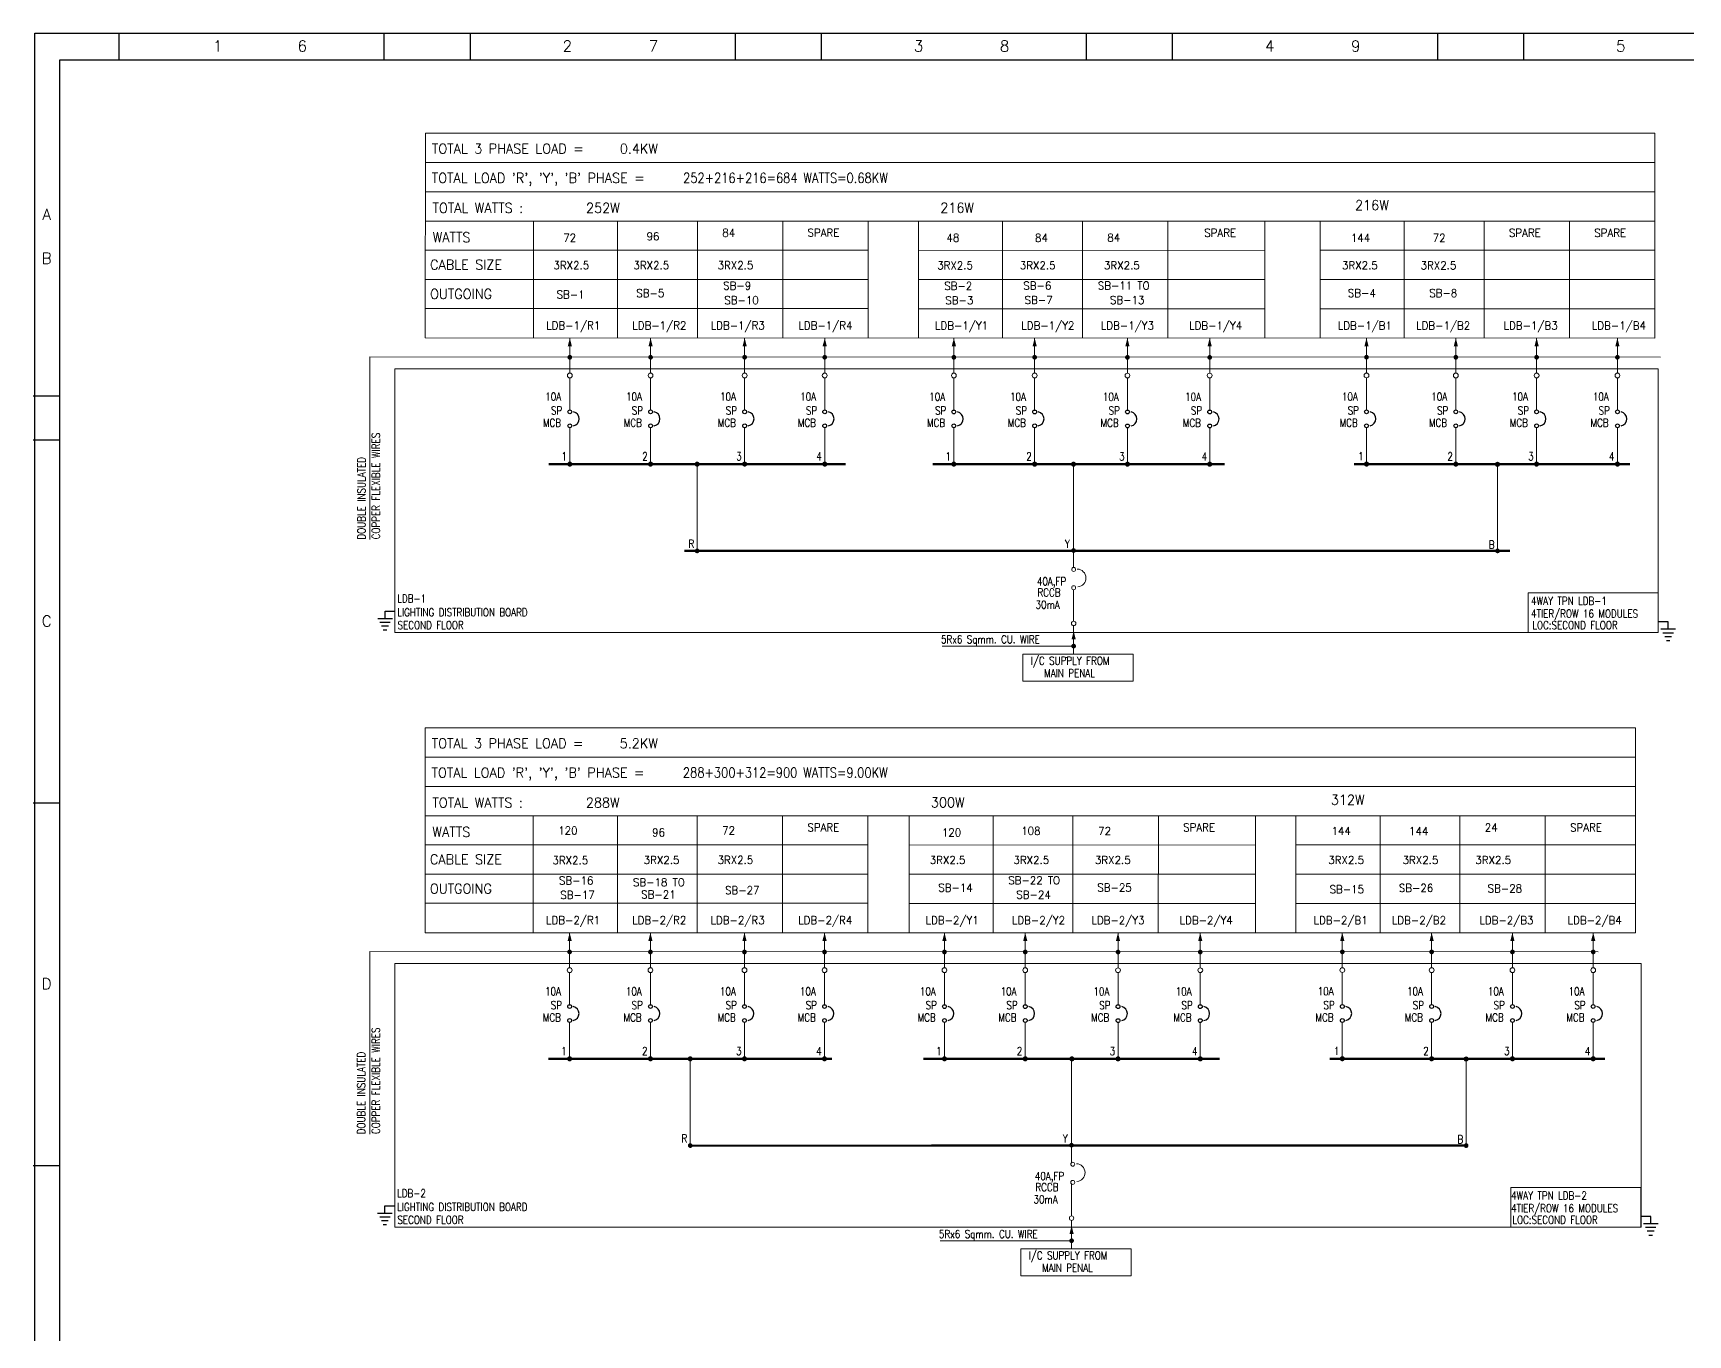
# Model space of a CAD drawing. Extents: x 2982526 to 3410143, y -1442121 to -1332990.
# Drawn here: x 3208630 to 3232956, y -1423292 to -1404164 of the extents above; entities that cross this region are included whole.
import ezdxf
from ezdxf.enums import TextEntityAlignment as Align

# ---------------------------------------------------------------- set-up
doc = ezdxf.new("R2010")
doc.units = 0
doc.header["$MEASUREMENT"] = 0
for name, pattern in [('1', [0, 0, 0]), ('AUDIT_D_120818183714-2', [0, 0, 0]), ('AUDIT_D_121128145614-0', [0])]:
    doc.linetypes.add(name, pattern=pattern)
doc.layers.get('0').update_dxf_attribs({"color": 6, "linetype": '1'})
for name, color, linetype in [('E_SCHEME', 230, 'AUDIT_D_120818183714-2'), ('E_TEXT', 7, 'AUDIT_D_121128145614-0'), ('Raw Loop', 30, 'Continuous'), ('TITLE', 7, 'Continuous')]:
    doc.layers.add(name, color=color, linetype=linetype)
doc.layers.add('ELE- DB DETAIL', color=7, linetype='Continuous', lineweight=18)
doc.layers.add('ELE-CABLE TRAY', color=31, linetype='Continuous', lineweight=0)
doc.layers.add('ELE-LIGHTING WIRING', color=7, linetype='Continuous', true_color=0x63d7b6)
doc.styles.add('ROMAN', font='romans.shx')
doc.styles.add('ROMANS', font='romans.shx')
doc.styles.add('SIMPLEX', font='SIMPLEX')

# ---------------------------------------------------------------- blocks, each defined once
blk = doc.blocks.new('EARTH')
at = {"color": 1, "linetype": 'Continuous', "lineweight": -3}
for p, q in [((-3.7, 0), (0, 0)), ((-3.7, -2.75), (-3.7, 0))]:
    blk.add_line(p, q, dxfattribs=at)
at = {"color": 1, "lineweight": -3}
for p, q in [((-6.45, -2.75), (-0.96, -2.75)), ((-5.65, -4.16), (-1.76, -4.16)), ((-5, -5.53), (-2.41, -5.53)), ((-4.35, -7.04), (-3.05, -7.04))]:
    blk.add_line(p, q, dxfattribs=at)
blk = doc.blocks.new('m c b')
at = {"color": 5}
for centre in [(0, -0.52), (0, -4.34)]:
    blk.add_circle(centre, 0.521, dxfattribs=at)
blk.add_arc((0.61, -2.43), 1.95, 281.327, 78.673, dxfattribs=at)
blk = doc.blocks.new('PHASE')
at = {"color": 5}
for centre in [(275896.4, 131407.2), (275896.4, 131298.9)]:
    blk.add_circle(centre, 11.8, dxfattribs=at)
blk.add_arc((275916.2, 131356.4), 53.3, 275.78941, 88.15833, dxfattribs=at)
blk = doc.blocks.new('ASDDD')
at = {"layer": 'TITLE', "color": 7}
for p, q in [((3233596, -1404164), (3270971, -1404164)), ((3233596, -1442121), (3233596, -1404164)), ((3234836, -1404556), (3234836, -1404164)), ((3238733, -1404556), (3238733, -1404164)), ((3239998, -1404556), (3239998, -1404164)), ((3243895, -1404556), (3243895, -1404164)), ((3245160, -1404556), (3245160, -1404164)), ((3249057, -1404556), (3249057, -1404164)), ((3250322, -1404556), (3250322, -1404164)), ((3254219, -1404556), (3254219, -1404164)), ((3255485, -1404556), (3255485, -1404164))]:
    blk.add_line(p, q, dxfattribs=at)
at = {"layer": 'TITLE'}
for p, q in [((3233962, -1404556), (3270580, -1404556)), ((3233962, -1441730), (3233962, -1404556))]:
    blk.add_line(p, q, dxfattribs=at)
at = {"layer": 'TITLE', "color": 0}
for p, q in [((3233570, -1409494), (3233962, -1409494)), ((3233570, -1410142), (3233962, -1410142)), ((3233570, -1415472), (3233962, -1415472)), ((3233570, -1420802), (3233962, -1420802))]:
    blk.add_line(p, q, dxfattribs=at)
at = {"layer": 'TITLE', "color": 7, "style": 'ROMANS', "width": 1}
for s, p in [('1', (3236283, -1404354)), ('6', (3237527, -1404354)), ('2', (3241424, -1404354)), ('7', (3242689, -1404354)), ('3', (3246586, -1404354)), ('8', (3247851, -1404354)), ('4', (3251748, -1404354)), ('9', (3253014, -1404354)), ('5', (3256910, -1404354))]:
    blk.add_text(s, height=162, dxfattribs=at).set_placement(p, align=Align.MIDDLE)
at = {"layer": 'TITLE', "color": 0, "style": 'ROMANS', "width": 1}
for s, p in [('A', (3233770, -1406825)), ('B', (3233770, -1407473)), ('C', (3233770, -1412803)), ('D', (3233770, -1418133))]:
    blk.add_text(s, height=162, dxfattribs=at).set_placement(p, align=Align.MIDDLE)

msp = doc.modelspace()

# ---------------------------------------------------------------- linework, layer by layer
at = {"layer": 'E_SCHEME', "color": 5, "linetype": 'Continuous', "lineweight": 0}
for p, q in [((3216519.7, -1409159.6, 0), (3216519.7, -1408644, 0)), ((3217707.2, -1409159.6, 0), (3217707.2, -1408644, 0)), ((3219089.8, -1409159.6, 0), (3219089.8, -1408644, 0)), ((3220266.8, -1409159.6, 0), (3220266.8, -1408644, 0)), ((3222165.3, -1409160.2, 0), (3222165.3, -1408644.6, 0)), ((3223352.8, -1409160.2, 0), (3223352.8, -1408644.6, 0)), ((3224716.7, -1409161, 0), (3224716.7, -1408645.3, 0)), ((3225925.8, -1409161, 0), (3225925.8, -1408645.3, 0)), ((3228231, -1409159, 0), (3228231, -1408643.4, 0)), ((3229544.2, -1409159.8, 0), (3229544.2, -1408644.1, 0)), ((3230731.8, -1409159.8, 0), (3230731.8, -1408644.1, 0)), ((3231919.3, -1409159.8, 0), (3231919.3, -1408644.1, 0)), ((3216519.7, -1409701.7, 0), (3216519.7, -1409230.1, 0)), ((3217707.2, -1409701.7, 0), (3217707.2, -1409230.1, 0)), ((3219089.8, -1409701.7, 0), (3219089.8, -1409230.1, 0)), ((3220266.8, -1409701.7, 0), (3220266.8, -1409230.1, 0)), ((3222165.3, -1409702.4, 0), (3222165.3, -1409230.7, 0)), ((3223352.8, -1409702.4, 0), (3223352.8, -1409230.7, 0)), ((3224716.7, -1409703.1, 0), (3224716.7, -1409231.5, 0)), ((3225925.8, -1409703.1, 0), (3225925.8, -1409231.5, 0)), ((3228231, -1409701.2, 0), (3228231, -1409229.5, 0)), ((3229544.2, -1409701.9, 0), (3229544.2, -1409230.2, 0)), ((3230731.8, -1409701.9, 0), (3230731.8, -1409230.2, 0)), ((3231919.3, -1409701.9, 0), (3231919.3, -1409230.2, 0)), ((3216519.7, -1409962.5, 0), (3216519.7, -1410497, 0)), ((3217707.2, -1409962.5, 0), (3217707.2, -1410497, 0)), ((3219089.8, -1409962.5, 0), (3219089.8, -1410497, 0)), ((3220266.8, -1409962.5, 0), (3220266.8, -1410497, 0)), ((3222165.3, -1409963.2, 0), (3222165.3, -1410497.6, 0)), ((3223352.8, -1409963.2, 0), (3223352.8, -1410497.6, 0)), ((3224716.7, -1409963.9, 0), (3224716.7, -1410498.4, 0)), ((3225925.8, -1409963.9, 0), (3225925.8, -1410498.4, 0)), ((3228231, -1409962, 0), (3228231, -1410496.4, 0)), ((3229544.2, -1409962.7, 0), (3229544.2, -1410497.1, 0)), ((3230731.8, -1409962.7, 0), (3230731.8, -1410497.1, 0)), ((3231919.3, -1409962.7, 0), (3231919.3, -1410497.1, 0)), ((3216517.1, -1417897.8, 0), (3216517.1, -1417382.2, 0)), ((3217704.6, -1417897.8, 0), (3217704.6, -1417382.2, 0)), ((3219087.2, -1417897.8, 0), (3219087.2, -1417382.2, 0)), ((3220264.2, -1417897.8, 0), (3220264.2, -1417382.2, 0)), ((3222026.9, -1417898.1, 0), (3222026.9, -1417382.4, 0)), ((3223214.5, -1417898.1, 0), (3223214.5, -1417382.4, 0)), ((3224578.3, -1417898.8, 0), (3224578.3, -1417383.2, 0)), ((3225787.4, -1417898.8, 0), (3225787.4, -1417383.2, 0)), ((3227875.3, -1417896.9, 0), (3227875.3, -1417381.3, 0)), ((3229188.5, -1417897.7, 0), (3229188.5, -1417382, 0)), ((3230376.1, -1417897.7, 0), (3230376.1, -1417382, 0)), ((3231563.6, -1417897.7, 0), (3231563.6, -1417382, 0)), ((3216517.1, -1418440, 0), (3216517.1, -1417968.3, 0)), ((3217704.6, -1418440, 0), (3217704.6, -1417968.3, 0)), ((3219087.2, -1418440, 0), (3219087.2, -1417968.3, 0)), ((3220264.2, -1418440, 0), (3220264.2, -1417968.3, 0)), ((3222026.9, -1418440.2, 0), (3222026.9, -1417968.6, 0)), ((3223214.5, -1418440.2, 0), (3223214.5, -1417968.6, 0)), ((3224578.3, -1418441, 0), (3224578.3, -1417969.3, 0)), ((3225787.4, -1418441, 0), (3225787.4, -1417969.3, 0)), ((3227875.3, -1418439.1, 0), (3227875.3, -1417967.4, 0)), ((3229188.5, -1418439.8, 0), (3229188.5, -1417968.1, 0)), ((3230376.1, -1418439.8, 0), (3230376.1, -1417968.1, 0)), ((3231563.6, -1418439.8, 0), (3231563.6, -1417968.1, 0)), ((3216517.1, -1418700.8, 0), (3216517.1, -1419235.2, 0)), ((3217704.6, -1418700.8, 0), (3217704.6, -1419235.2, 0)), ((3219087.2, -1418700.8, 0), (3219087.2, -1419235.2, 0)), ((3220264.2, -1418700.8, 0), (3220264.2, -1419235.2, 0)), ((3222026.9, -1418701, 0), (3222026.9, -1419235.5, 0)), ((3223214.5, -1418701, 0), (3223214.5, -1419235.5, 0)), ((3224578.3, -1418701.8, 0), (3224578.3, -1419236.2, 0)), ((3225787.4, -1418701.8, 0), (3225787.4, -1419236.2, 0)), ((3227875.3, -1418699.9, 0), (3227875.3, -1419234.3, 0)), ((3229188.5, -1418700.6, 0), (3229188.5, -1419235, 0)), ((3230376.1, -1418700.6, 0), (3230376.1, -1419235, 0)), ((3231563.6, -1418700.6, 0), (3231563.6, -1419235, 0))]:
    msp.add_line(p, q, dxfattribs=at)
at = {"layer": 'E_SCHEME', "color": 40, "linetype": 'Continuous', "lineweight": 0, "elevation": 0}
for points in [[(3216519.7, -1408644, 0, 62.1, 0), (3216519.7, -1408766.9, 62.1, 62.1, 0)], [(3217707.2, -1408644, 0, 62.1, 0), (3217707.2, -1408766.9, 62.1, 62.1, 0)], [(3219089.8, -1408644, 0, 62.1, 0), (3219089.8, -1408766.9, 62.1, 62.1, 0)], [(3220266.8, -1408644, 0, 62.1, 0), (3220266.8, -1408766.9, 62.1, 62.1, 0)], [(3222165.3, -1408644.6, 0, 62.1, 0), (3222165.3, -1408767.6, 62.1, 62.1, 0)], [(3223352.8, -1408644.6, 0, 62.1, 0), (3223352.8, -1408767.6, 62.1, 62.1, 0)], [(3224716.7, -1408645.3, 0, 62.1, 0), (3224716.7, -1408768.3, 62.1, 62.1, 0)], [(3225925.8, -1408645.3, 0, 62.1, 0), (3225925.8, -1408768.3, 62.1, 62.1, 0)], [(3228231, -1408643.4, 0, 62.1, 0), (3228231, -1408766.4, 62.1, 62.1, 0)], [(3229544.2, -1408644.1, 0, 62.1, 0), (3229544.2, -1408767.1, 62.1, 62.1, 0)], [(3230731.8, -1408644.1, 0, 62.1, 0), (3230731.8, -1408767.1, 62.1, 62.1, 0)], [(3231919.3, -1408644.1, 0, 62.1, 0), (3231919.3, -1408767.1, 62.1, 62.1, 0)], [(3216517.1, -1417382.2, 0, 62.1, 0), (3216517.1, -1417505.2, 62.1, 62.1, 0)], [(3217704.6, -1417382.2, 0, 62.1, 0), (3217704.6, -1417505.2, 62.1, 62.1, 0)], [(3219087.2, -1417382.2, 0, 62.1, 0), (3219087.2, -1417505.2, 62.1, 62.1, 0)], [(3220264.2, -1417382.2, 0, 62.1, 0), (3220264.2, -1417505.2, 62.1, 62.1, 0)], [(3222026.9, -1417382.4, 0, 62.1, 0), (3222026.9, -1417505.4, 62.1, 62.1, 0)], [(3223214.5, -1417382.4, 0, 62.1, 0), (3223214.5, -1417505.4, 62.1, 62.1, 0)], [(3224578.3, -1417383.2, 0, 62.1, 0), (3224578.3, -1417506.2, 62.1, 62.1, 0)], [(3225787.4, -1417383.2, 0, 62.1, 0), (3225787.4, -1417506.2, 62.1, 62.1, 0)], [(3227875.3, -1417381.3, 0, 62.1, 0), (3227875.3, -1417504.3, 62.1, 62.1, 0)], [(3229188.5, -1417382, 0, 62.1, 0), (3229188.5, -1417505, 62.1, 62.1, 0)], [(3230376.1, -1417382, 0, 62.1, 0), (3230376.1, -1417505, 62.1, 62.1, 0)], [(3231563.6, -1417382, 0, 62.1, 0), (3231563.6, -1417505, 62.1, 62.1, 0)]]:
    msp.add_lwpolyline(points, format="xyseb", dxfattribs=at)
at = {"layer": 'E_SCHEME', "color": 7, "linetype": 'Continuous', "lineweight": 0, "ltscale": 0.5, "const_width": 34.5, "elevation": 0}
for points in [[(3216536.9, -1408927.1, -1), (3216502.4, -1408927.1, -1)], [(3217724.5, -1408927.1, -1), (3217690, -1408927.1, -1)], [(3219107, -1408927.1, -1), (3219072.6, -1408927.1, -1)], [(3220284, -1408927.1, -1), (3220249.6, -1408927.1, -1)], [(3222182.5, -1408927.7, -1), (3222148.1, -1408927.7, -1)], [(3223370.1, -1408927.7, -1), (3223335.6, -1408927.7, -1)], [(3224733.9, -1408928.5, -1), (3224699.4, -1408928.5, -1)], [(3225943, -1408928.5, -1), (3225908.6, -1408928.5, -1)], [(3228248.2, -1408926.5, -1), (3228213.8, -1408926.5, -1)], [(3229561.4, -1408927.3, -1), (3229527, -1408927.3, -1)], [(3230749, -1408927.3, -1), (3230714.5, -1408927.3, -1)], [(3231936.5, -1408927.3, -1), (3231902.1, -1408927.3, -1)], [(3216534.3, -1417665.3, -1), (3216499.8, -1417665.3, -1)], [(3217721.9, -1417665.3, -1), (3217687.4, -1417665.3, -1)], [(3219104.4, -1417665.3, -1), (3219070, -1417665.3, -1)], [(3220281.4, -1417665.3, -1), (3220247, -1417665.3, -1)], [(3222044.1, -1417665.6, -1), (3222009.7, -1417665.6, -1)], [(3223231.7, -1417665.6, -1), (3223197.2, -1417665.6, -1)], [(3224595.5, -1417666.3, -1), (3224561.1, -1417666.3, -1)], [(3225804.7, -1417666.3, -1), (3225770.2, -1417666.3, -1)], [(3227892.6, -1417664.4, -1), (3227858.1, -1417664.4, -1)], [(3229205.8, -1417665.1, -1), (3229171.3, -1417665.1, -1)], [(3230393.3, -1417665.1, -1), (3230358.9, -1417665.1, -1)], [(3231580.9, -1417665.1, -1), (3231546.4, -1417665.1, -1)]]:
    msp.add_lwpolyline(points, format="xyb", close=True, dxfattribs=at)
at = {"layer": 'E_SCHEME', "color": 5, "linetype": 'Continuous', "lineweight": 0, "ltscale": 100, "elevation": 0}
for points in [[(3213948.7, -1409095.6), (3232520.8, -1409096.5), (3232520.2, -1412970.9), (3213948.1, -1412970)], [(3213946.1, -1417833.8), (3232269.1, -1417834.5), (3232268.5, -1421708.9), (3213945.5, -1421708.2)]]:
    msp.add_lwpolyline(points, close=True, dxfattribs=at)
at = {"layer": 'E_SCHEME', "linetype": 'Continuous', "lineweight": 0, "const_width": 31.4, "elevation": 0}
for points in [[(3216208.3, -1410497.7), (3220573.4, -1410497.5)], [(3221853.9, -1410498.4), (3226143.6, -1410498.2)], [(3228045.3, -1410497.9), (3232102.8, -1410497.8)], [(3216205.7, -1419235.9), (3220373.4, -1419235.8)], [(3221715.5, -1419236.2), (3226073.9, -1419236.2)], [(3227689.6, -1419235.8), (3231737.7, -1419235.8)]]:
    msp.add_lwpolyline(points, dxfattribs=at)
at = {"layer": 'E_SCHEME', "color": 7, "linetype": 'Continuous', "lineweight": 0, "const_width": 37.3, "elevation": 0}
for points in [[(3216501, -1410497, 1), (3216538.3, -1410497, 1)], [(3217688.6, -1410497, 1), (3217725.9, -1410497, 1)], [(3219071.2, -1410497, 1), (3219108.4, -1410497, 1)], [(3220248.2, -1410497, 1), (3220285.4, -1410497, 1)], [(3222146.7, -1410497.6, 1), (3222183.9, -1410497.6, 1)], [(3223334.2, -1410497.6, 1), (3223371.5, -1410497.6, 1)], [(3224698, -1410498.4, 1), (3224735.3, -1410498.4, 1)], [(3225907.2, -1410498.4, 1), (3225944.4, -1410498.4, 1)], [(3228212.4, -1410496.4, 1), (3228249.6, -1410496.4, 1)], [(3229525.6, -1410497.1, 1), (3229562.8, -1410497.1, 1)], [(3230713.1, -1410497.1, 1), (3230750.4, -1410497.1, 1)], [(3231900.7, -1410497.1, 1), (3231937.9, -1410497.1, 1)], [(3216498.4, -1419235.2, 1), (3216535.7, -1419235.2, 1)], [(3217686, -1419235.2, 1), (3217723.3, -1419235.2, 1)], [(3219068.6, -1419235.2, 1), (3219105.8, -1419235.2, 1)], [(3220245.6, -1419235.2, 1), (3220282.8, -1419235.2, 1)], [(3222008.3, -1419235.5, 1), (3222045.5, -1419235.5, 1)], [(3223195.8, -1419235.5, 1), (3223233.1, -1419235.5, 1)], [(3224559.7, -1419236.2, 1), (3224596.9, -1419236.2, 1)], [(3225768.8, -1419236.2, 1), (3225806.1, -1419236.2, 1)], [(3227856.7, -1419234.3, 1), (3227894, -1419234.3, 1)], [(3229169.9, -1419235, 1), (3229207.2, -1419235, 1)], [(3230357.5, -1419235, 1), (3230394.7, -1419235, 1)], [(3231545, -1419235, 1), (3231582.3, -1419235, 1)]]:
    msp.add_lwpolyline(points, format="xyb", close=True, dxfattribs=at)
at = {"layer": 'E_SCHEME', "linetype": 'Continuous', "lineweight": 0}
for centre in [(3216519.7, -1409194.9, 0), (3216519.7, -1409194.9, 0), (3217707.2, -1409194.9, 0), (3217707.2, -1409194.9, 0), (3219089.8, -1409194.9, 0), (3219089.8, -1409194.9, 0), (3220266.8, -1409194.9, 0), (3220266.8, -1409194.9, 0), (3222165.3, -1409195.5, 0), (3222165.3, -1409195.5, 0), (3223352.8, -1409195.5, 0), (3223352.8, -1409195.5, 0), (3224716.7, -1409196.2, 0), (3224716.7, -1409196.2, 0), (3225925.8, -1409196.2, 0), (3225925.8, -1409196.2, 0), (3228231, -1409194.3, 0), (3228231, -1409194.3, 0), (3229544.2, -1409195, 0), (3229544.2, -1409195, 0), (3230731.8, -1409195, 0), (3230731.8, -1409195, 0), (3231919.3, -1409195, 0), (3231919.3, -1409195, 0), (3216517.1, -1417933.1, 0), (3216517.1, -1417933.1, 0), (3217704.6, -1417933.1, 0), (3217704.6, -1417933.1, 0), (3219087.2, -1417933.1, 0), (3219087.2, -1417933.1, 0), (3220264.2, -1417933.1, 0), (3220264.2, -1417933.1, 0), (3222026.9, -1417933.3, 0), (3222026.9, -1417933.3, 0), (3223214.5, -1417933.3, 0), (3223214.5, -1417933.3, 0), (3224578.3, -1417934.1, 0), (3224578.3, -1417934.1, 0), (3225787.4, -1417934.1, 0), (3225787.4, -1417934.1, 0), (3227875.3, -1417932.2, 0), (3227875.3, -1417932.2, 0), (3229188.5, -1417932.9, 0), (3229188.5, -1417932.9, 0), (3230376.1, -1417932.9, 0), (3230376.1, -1417932.9, 0), (3231563.6, -1417932.9, 0), (3231563.6, -1417932.9, 0)]:
    msp.add_circle(centre, 35.2, dxfattribs=at)
at = {"layer": 'ELE- DB DETAIL', "color": 4, "linetype": 'Continuous', "lineweight": 0}
for p, q in [((3218390.8, -1410497.6, 0), (3218390.3, -1411769.5, 0)), ((3223925.2, -1410498.3, 0), (3223925, -1411770.2, 0)), ((3230157, -1411772.5), (3230156.7, -1410497.9, 0)), ((3223926.2, -1412016.7, 0), (3223925, -1411770.2, 0)), ((3223926.1, -1412342.7, 0), (3223925.9, -1412804.9, 0)), ((3223926.1, -1413171, 0), (3221992.5, -1413171, 0)), ((3218289.5, -1419235.9), (3218289, -1420507.7, 0)), ((3223894.7, -1419236.2, 0), (3223894.5, -1420508.1, 0)), ((3229695.9, -1420510.5, 0), (3229695.5, -1419235.8)), ((3223895.6, -1420754.6, 0), (3223894.5, -1420508.1, 0)), ((3223895.6, -1421080.6, 0), (3223895.3, -1421542.8, 0)), ((3223895.6, -1421908.9, 0), (3221962, -1421908.9, 0))]:
    msp.add_line(p, q, dxfattribs=at)
at = {"layer": 'ELE- DB DETAIL', "color": 5, "linetype": 'Continuous', "lineweight": 0}
for p, q in [((3223926.1, -1412871, 0), (3223926.1, -1413287.3, 0)), ((3223895.6, -1421608.9, 0), (3223895.6, -1422025.2, 0))]:
    msp.add_line(p, q, dxfattribs=at)
at = {"layer": 'ELE- DB DETAIL', "color": 153, "lineweight": 0}
for p, q in [((3223829.3, -1413337, 326.4), (3223811.3, -1413337, 326.4)), ((3223811.3, -1413337.1, 326.4), (3223829.3, -1413337.1, 326.4)), ((3223798.7, -1422074.9, 326.4), (3223780.8, -1422074.9, 326.4)), ((3223780.8, -1422075, 326.4), (3223798.7, -1422075, 326.4))]:
    msp.add_line(p, q, dxfattribs=at)
at = {"layer": 'ELE- DB DETAIL', "color": 1, "linetype": 'Continuous', "lineweight": 0, "ltscale": 10, "elevation": 0}
for points in [[(3213580.1, -1411603), (3213580.1, -1408922.6), (3232552.8, -1408927.4)], [(3213577.5, -1420341.2), (3213577.5, -1417660.9), (3231635.6, -1417665.3)]]:
    msp.add_lwpolyline(points, dxfattribs=at)
at = {"layer": 'ELE- DB DETAIL', "color": 7, "linetype": 'Continuous', "lineweight": 0, "const_width": 37.3, "elevation": 0}
for points in [[(3218372.2, -1410497.6, 1), (3218409.4, -1410497.6, 1)], [(3223906, -1410498.3, 1), (3223943.2, -1410498.3, 1)], [(3230137.7, -1410500.7, 1), (3230175, -1410500.7, 1)], [(3218270.9, -1419235.9, 1), (3218308.1, -1419235.9, 1)], [(3223881.9, -1419236.2, 1), (3223919.2, -1419236.2, 1)], [(3229676.6, -1419238.6, 1), (3229713.9, -1419238.6, 1)]]:
    msp.add_lwpolyline(points, format="xyb", close=True, dxfattribs=at)
at = {"layer": 'ELE- DB DETAIL', "color": 6, "linetype": 'Continuous', "lineweight": 0, "const_width": 31.4, "elevation": 0}
for points in [[(3218200.8, -1411772.3), (3230342.5, -1411771.9)], [(3218307.1, -1420510.5), (3229678.6, -1420509.8)]]:
    msp.add_lwpolyline(points, dxfattribs=at)
at = {"layer": 'ELE- DB DETAIL', "color": 7, "linetype": 'Continuous', "lineweight": 0, "ltscale": 0.5, "const_width": 34.5, "elevation": 0}
for points in [[(3218408.4, -1411772.3, -1), (3218373.9, -1411772.3, -1)], [(3230174.2, -1411772.5, -1), (3230139.7, -1411772.5, -1)], [(3218307.1, -1420510.5, -1), (3218272.6, -1420510.5, -1)], [(3229713.1, -1420510.5, -1), (3229678.6, -1420510.5, -1)]]:
    msp.add_lwpolyline(points, format="xyb", close=True, dxfattribs=at)
at = {"layer": 'ELE- DB DETAIL', "color": 7, "linetype": 'Continuous', "lineweight": 0, "ltscale": 0.5, "const_width": 34.5}
for points in [[(3223942.3, -1411767, -1), (3223907.8, -1411767, -1)], [(3223943.4, -1413171, -1), (3223908.9, -1413171, -1)], [(3223911.7, -1420504.9, -1), (3223877.3, -1420504.9, -1)], [(3223912.8, -1421908.9, -1), (3223878.4, -1421908.9, -1)]]:
    msp.add_lwpolyline(points, format="xyb", close=True, dxfattribs=at)
at = {"layer": 'ELE- DB DETAIL', "color": 7, "linetype": 'Continuous', "lineweight": 0, "elevation": 0}
for points in [[(3232520.3, -1412388.1), (3230609.4, -1412388.1), (3230609.4, -1412971.3), (3232520.3, -1412971.3)], [(3232263.9, -1421125.7), (3230353, -1421125.7), (3230353, -1421708.9), (3232263.9, -1421708.9)]]:
    msp.add_lwpolyline(points, close=True, dxfattribs=at)
at = {"layer": 'ELE- DB DETAIL', "color": 40, "linetype": 'Continuous', "lineweight": 0}
for points in [[(3223926.1, -1412949.5, 0, 62.1, 0), (3223926.1, -1413072.4, 62.1, 62.1, 0)], [(3223895.6, -1421687.4, 0, 62.1, 0), (3223895.6, -1421810.3, 62.1, 62.1, 0)]]:
    msp.add_lwpolyline(points, format="xyseb", dxfattribs=at)
at = {"layer": 'ELE- DB DETAIL', "linetype": 'Continuous', "lineweight": 0, "ltscale": 0.9}
for points in [[(3223181.1, -1413685.6), (3224801.4, -1413685.6), (3224801.4, -1413290.8), (3223181.1, -1413290.8)], [(3223150.6, -1422423.5), (3224770.9, -1422423.5), (3224770.9, -1422028.7), (3223150.6, -1422028.7)]]:
    msp.add_lwpolyline(points, close=True, dxfattribs=at)
at = {"layer": 'ELE- DB DETAIL', "linetype": 'Continuous', "lineweight": 0}
for centre in [(3223926.1, -1412838, 0), (3223895.6, -1421575.9, 0)]:
    msp.add_circle(centre, 33, dxfattribs=at)
at = {"layer": 'ELE-CABLE TRAY', "color": 0}
for p, q in [((3232469, -1405635.1, 0), (3232468.8, -1408644.6, 0)), ((3232136.5, -1406926.7, 0), (3214395.1, -1406925.4, 0)), ((3232468.9, -1406926, 0), (3227579, -1406926.3, 0)), ((3214395, -1408644, 0), (3232468.8, -1408644.6, 0)), ((3232185.3, -1414373.1, 0), (3232185.2, -1417382.4, 0)), ((3231780.8, -1415664.5, 0), (3214392.5, -1415663.7, 0)), ((3232185.3, -1415664, 0), (3227223.3, -1415664.2, 0)), ((3214392.4, -1417382.2, 0), (3231780.7, -1417382.4, 0)), ((3227223.2, -1417382.4, 0), (3232185.2, -1417382.7, 0))]:
    msp.add_line(p, q, dxfattribs=at)
at = {"layer": 'Raw Loop', "color": 0, "lineweight": 0, "elevation": 0}
for points in [[(3214395, -1408644), (3214397.6, -1405634.4), (3232469, -1405635.1)], [(3232469, -1406065), (3214395.1, -1406065)], [(3232468.9, -1406495.3), (3214395.1, -1406495.2)], [(3214396.5, -1406925.4), (3214395.1, -1406925.4)], [(3215984.9, -1408643.6), (3215985, -1406925.3)], [(3217221.7, -1408643.9), (3217221.8, -1406925.6)], [(3218394.6, -1408644), (3218394.7, -1406925.6)], [(3219649.8, -1408643.7), (3219649.9, -1406925.2)], [(3220903.5, -1408643.9), (3220903.7, -1406925.2)], [(3220903.5, -1408643.9), (3220903.7, -1406925.2)], [(3221644.3, -1408644.5), (3221644.4, -1406926.2)], [(3222881.1, -1408644.8), (3222881.2, -1406926.6)], [(3224054, -1408645), (3224054.1, -1406926.5)], [(3225309.2, -1408644.7), (3225309.3, -1406926.1)], [(3226735.3, -1408644.6), (3226735.4, -1406925.9)], [(3227548.8, -1408644.5), (3227548.9, -1406926.2)], [(3228785.6, -1408644.8), (3228785.7, -1406926.6)], [(3229958.5, -1408645), (3229958.7, -1406926.5)], [(3231213.7, -1408644.7), (3231213.8, -1406926.1)], [(3232468.8, -1408644.6), (3232469, -1406926)], [(3220903.6, -1407353.6), (3214396.3, -1407354.4)], [(3226735.4, -1407355.3), (3221644.3, -1407356.3)], [(3232468.9, -1407355.4), (3227548.9, -1407355.9)], [(3220903.6, -1407784.6), (3214395.9, -1407782.8)], [(3226735.3, -1407786.3), (3221644.3, -1407784.9)], [(3232468.9, -1407786.4), (3227548.9, -1407784.6)], [(3220903.6, -1408212.6), (3214395.5, -1408212.6)], [(3226735.3, -1408214.4), (3221644.3, -1408214.6)], [(3232468.9, -1408214.4), (3227548.8, -1408214.3)], [(3214392.4, -1417382.2), (3214395, -1414372.6), (3232185.3, -1414373)], [(3232185.3, -1414803), (3214392.5, -1414803.2)], [(3232185.3, -1415233.2), (3214392.5, -1415233.4)], [(3214393.9, -1415663.7), (3214392.5, -1415663.7)], [(3215982.3, -1417381.8), (3215982.4, -1415663.5)], [(3217219.1, -1417382.1), (3217219.2, -1415663.8)], [(3218392, -1417382.2), (3218392.1, -1415663.8)], [(3219647.2, -1417381.9), (3219647.3, -1415663.4)], [(3220900.9, -1417382.1), (3220901.1, -1415663.4)], [(3220900.9, -1417382.1), (3220901.1, -1415663.4)], [(3221505.9, -1417382.4), (3221506, -1415664.1)], [(3222742.7, -1417382.7), (3222742.8, -1415664.4)], [(3223915.6, -1417382.8), (3223915.7, -1415664.3)], [(3225170.8, -1417382.5), (3225170.9, -1415664)], [(3226596.9, -1417382.5), (3226597, -1415663.8)], [(3227193.1, -1417382.4), (3227193.3, -1415664.1)], [(3228429.9, -1417382.7), (3228430.1, -1415664.5)], [(3229602.9, -1417382.9), (3229603, -1415664.4)], [(3230858, -1417382.6), (3230858.2, -1415664)], [(3220901, -1416091.8), (3214393.7, -1416092.6)], [(3226597, -1416093.2), (3221506, -1416094.1)], [(3232185.3, -1416093.3), (3227193.2, -1416093.8)], [(3220901, -1416522.8), (3214393.3, -1416521)], [(3226597, -1416524.2), (3221505.9, -1416522.8)], [(3232185.3, -1416524.3), (3227193.2, -1416522.5)], [(3220901, -1416950.8), (3214392.9, -1416950.8)], [(3226596.9, -1416952.2), (3221505.9, -1416952.4)], [(3232185.2, -1416952.3), (3227193.2, -1416952.1)]]:
    msp.add_lwpolyline(points, dxfattribs=at)

# ---------------------------------------------------------------- block references
at = {"layer": 'E_SCHEME', "linetype": 'Continuous', "lineweight": 0}
for name, p, xscale, yscale, zscale in [('m c b', (3216520, -1409701.7, 0), 53.66288338070024, 53.66288338070024, 53.66288338070024), ('m c b', (3217707.5, -1409701.7, 0), 53.66288338070024, 53.66288338070024, 53.66288338070024), ('m c b', (3219090.1, -1409701.7, 0), 53.66288338070024, 53.66288338070024, 53.66288338070024), ('m c b', (3220267.1, -1409701.7, 0), 53.66288338070024, 53.66288338070024, 53.66288338070024), ('m c b', (3222165.6, -1409702.4, 0), 53.66288338070024, 53.66288338070024, 53.66288338070024), ('m c b', (3223353.1, -1409702.4, 0), 53.66288338070024, 53.66288338070024, 53.66288338070024), ('m c b', (3224717, -1409703.1, 0), 53.66288338070024, 53.66288338070024, 53.66288338070024), ('m c b', (3225926.1, -1409703.1, 0), 53.66288338070024, 53.66288338070024, 53.66288338070024), ('m c b', (3228231.3, -1409701.2, 0), 53.66288338070024, 53.66288338070024, 53.66288338070024), ('m c b', (3229544.5, -1409701.9, 0), 53.66288338070024, 53.66288338070024, 53.66288338070024), ('m c b', (3230732.1, -1409701.9, 0), 53.66288338070024, 53.66288338070024, 53.66288338070024), ('m c b', (3231919.6, -1409701.9, 0), 53.66288338070024, 53.66288338070024, 53.66288338070024), ('EARTH', (3213948.7, -1412656.6, 0), 39.22246857982416, 39.22246856612583, 39.22246856155977), ('EARTH', (3232520.3, -1412815.8, 0), -39.22246857982416, 39.22246856612583, 39.22246856155977), ('m c b', (3216517.4, -1418440, 0), 53.66288338070024, 53.66288338070024, 53.66288338070024), ('m c b', (3217704.9, -1418440, 0), 53.66288338070024, 53.66288338070024, 53.66288338070024), ('m c b', (3219087.5, -1418440, 0), 53.66288338070024, 53.66288338070024, 53.66288338070024), ('m c b', (3220264.5, -1418440, 0), 53.66288338070024, 53.66288338070024, 53.66288338070024), ('m c b', (3222027.2, -1418440.2, 0), 53.66288338070024, 53.66288338070024, 53.66288338070024), ('m c b', (3223214.8, -1418440.2, 0), 53.66288338070024, 53.66288338070024, 53.66288338070024), ('m c b', (3224578.6, -1418441, 0), 53.66288338070024, 53.66288338070024, 53.66288338070024), ('m c b', (3225787.7, -1418441, 0), 53.66288338070024, 53.66288338070024, 53.66288338070024), ('m c b', (3227875.6, -1418439.1, 0), 53.66288338070024, 53.66288338070024, 53.66288338070024), ('m c b', (3229188.8, -1418439.8, 0), 53.66288338070024, 53.66288338070024, 53.66288338070024), ('m c b', (3230376.4, -1418439.8, 0), 53.66288338070024, 53.66288338070024, 53.66288338070024), ('m c b', (3231563.9, -1418439.8, 0), 53.66288338070024, 53.66288338070024, 53.66288338070024), ('EARTH', (3213946.1, -1421394.8, 0), 39.22246857982416, 39.22246856612583, 39.22246856155977), ('EARTH', (3232263.9, -1421553.4, 0), -39.22246857982416, 39.22246856612583, 39.22246856155977)]:
    msp.add_blockref(name, p, dxfattribs=dict(at, xscale=xscale, yscale=yscale, zscale=zscale))
at = {"layer": 'ELE-CABLE TRAY', "color": 0, "xscale": 2.471296154880761, "yscale": 2.471296154880761, "zscale": 2.471296154880761}
for p in [(2542104.5, -1736791.7, 0), (2542091.2, -1745529.9, 0)]:
    msp.add_blockref('PHASE', p, dxfattribs=at)
at = {"layer": 'ELE-LIGHTING WIRING', "color": 7}
msp.add_blockref('ASDDD', (-24940.5, 0), dxfattribs=at)

# ---------------------------------------------------------------- texts
at = {"layer": 'E_TEXT', "linetype": 'Continuous', "lineweight": 0, "style": 'ROMAN', "width": 0.8}
for s, height, p in [('10A', 117.67, (3216158.3, -1409564.7, 0)), ('SP', 117.67, (3216243, -1409768, 0)), ('10A', 117.67, (3217345.9, -1409564.7, 0)), ('SP', 117.67, (3217430.5, -1409768, 0)), ('10A', 117.67, (3218728.5, -1409564.7, 0)), ('SP', 117.67, (3218813.1, -1409768, 0)), ('10A', 117.67, (3219905.5, -1409564.7, 0)), ('SP', 117.67, (3219990.1, -1409768, 0)), ('10A', 117.67, (3221804, -1409565.3, 0)), ('SP', 117.67, (3221888.6, -1409768.6, 0)), ('10A', 117.67, (3222991.5, -1409565.3, 0)), ('SP', 117.67, (3223076.1, -1409768.6, 0)), ('10A', 117.67, (3224355.3, -1409566.1, 0)), ('SP', 117.67, (3224440, -1409769.3, 0)), ('10A', 117.67, (3225564.5, -1409566.1, 0)), ('SP', 117.67, (3225649.1, -1409769.3, 0)), ('10A', 117.67, (3227869.7, -1409564.1, 0)), ('SP', 117.67, (3227954.3, -1409767.4, 0)), ('10A', 117.67, (3229182.9, -1409564.9, 0)), ('SP', 117.67, (3229267.5, -1409768.1, 0)), ('10A', 117.67, (3230370.4, -1409564.9, 0)), ('SP', 117.67, (3230455, -1409768.1, 0)), ('10A', 117.67, (3231558, -1409564.9, 0)), ('SP', 117.67, (3231642.6, -1409768.1, 0)), ('MCB', 117.67, (3216124.6, -1409948.7, 0)), ('MCB', 117.67, (3217312.1, -1409948.7, 0)), ('MCB', 117.67, (3218694.7, -1409948.7, 0)), ('MCB', 117.67, (3219871.7, -1409948.7, 0)), ('MCB', 117.67, (3221770.2, -1409949.4, 0)), ('MCB', 117.67, (3222957.8, -1409949.4, 0)), ('MCB', 117.67, (3224321.6, -1409950.1, 0)), ('MCB', 117.67, (3225530.7, -1409950.1, 0)), ('MCB', 117.67, (3227835.9, -1409948.2, 0)), ('MCB', 117.67, (3229149.1, -1409948.9, 0)), ('MCB', 117.67, (3230336.7, -1409948.9, 0)), ('MCB', 117.67, (3231524.2, -1409948.9, 0)), ('1', 117.7, (3216396, -1410441.7, 0)), ('2', 117.7, (3217583.5, -1410441.7, 0)), ('3', 117.7, (3218966.1, -1410441.7, 0)), ('4', 117.7, (3220143.1, -1410441.7, 0)), ('1', 117.7, (3222041.6, -1410442.3, 0)), ('2', 117.7, (3223229.1, -1410442.3, 0)), ('3', 117.7, (3224593, -1410443, 0)), ('4', 117.7, (3225805.7, -1410443, 0)), ('1', 117.7, (3228107.3, -1410441.1, 0)), ('2', 117.7, (3229420.5, -1410441.8, 0)), ('3', 117.7, (3230608.1, -1410441.8, 0)), ('4', 117.7, (3231795.6, -1410441.8, 0)), ('10A', 117.67, (3216155.7, -1418302.9, 0)), ('10A', 117.67, (3217343.3, -1418302.9, 0)), ('10A', 117.67, (3218725.9, -1418302.9, 0)), ('10A', 117.67, (3219902.9, -1418302.9, 0)), ('10A', 117.67, (3221665.6, -1418303.2, 0)), ('10A', 117.67, (3222853.1, -1418303.2, 0)), ('10A', 117.67, (3224217, -1418303.9, 0)), ('10A', 117.67, (3225426.1, -1418303.9, 0)), ('10A', 117.67, (3227514, -1418302, 0)), ('10A', 117.67, (3228827.2, -1418302.8, 0)), ('10A', 117.67, (3230014.7, -1418302.8, 0)), ('10A', 117.67, (3231202.3, -1418302.8, 0)), ('SP', 117.67, (3216240.4, -1418506.2, 0)), ('SP', 117.67, (3217427.9, -1418506.2, 0)), ('SP', 117.67, (3218810.5, -1418506.2, 0)), ('SP', 117.67, (3219987.5, -1418506.2, 0)), ('SP', 117.67, (3221750.2, -1418506.4, 0)), ('SP', 117.67, (3222937.8, -1418506.4, 0)), ('SP', 117.67, (3224301.6, -1418507.2, 0)), ('SP', 117.67, (3225510.7, -1418507.2, 0)), ('SP', 117.67, (3227598.6, -1418505.3, 0)), ('SP', 117.67, (3228911.8, -1418506, 0)), ('SP', 117.67, (3230099.4, -1418506, 0)), ('SP', 117.67, (3231286.9, -1418506, 0)), ('MCB', 117.67, (3216122, -1418687, 0)), ('MCB', 117.67, (3217309.5, -1418687, 0)), ('MCB', 117.67, (3218692.1, -1418687, 0)), ('MCB', 117.67, (3219869.1, -1418687, 0)), ('MCB', 117.67, (3221631.8, -1418687.2, 0)), ('MCB', 117.67, (3222819.4, -1418687.2, 0)), ('MCB', 117.67, (3224183.2, -1418688, 0)), ('MCB', 117.67, (3225392.3, -1418688, 0)), ('MCB', 117.67, (3227480.3, -1418686.1, 0)), ('MCB', 117.67, (3228793.5, -1418686.8, 0)), ('MCB', 117.67, (3229981, -1418686.8, 0)), ('MCB', 117.67, (3231168.6, -1418686.8, 0)), ('1', 117.7, (3216393.4, -1419179.9, 0)), ('2', 117.7, (3217580.9, -1419179.9, 0)), ('3', 117.7, (3218963.5, -1419179.9, 0)), ('4', 117.7, (3220140.5, -1419179.9, 0)), ('1', 117.7, (3221903.2, -1419180.1, 0)), ('2', 117.7, (3223090.8, -1419180.1, 0)), ('3', 117.7, (3224454.6, -1419180.9, 0)), ('4', 117.7, (3225663.7, -1419180.9, 0)), ('1', 117.7, (3227751.6, -1419179, 0)), ('2', 117.7, (3229064.8, -1419179.7, 0)), ('3', 117.7, (3230252.4, -1419179.7, 0)), ('4', 117.7, (3231439.9, -1419179.7, 0))]:
    msp.add_text(s, height=height, dxfattribs=at).set_placement(p)
at = {"layer": 'ELE- DB DETAIL', "color": 0, "lineweight": 0, "style": 'SIMPLEX'}
for s, width, p in [('TOTAL 3 PHASE LOAD = ', 0.95, (3214492.5, -1405934.7, 0)), ("TOTAL LOAD 'R', 'Y', 'B' PHASE = ", 0.95, (3214490, -1406364.9, 0)), ('252+216+216=684 WATTS=0.68KW', 0.85, (3218184.3, -1406364, 0)), ('TOTAL 3 PHASE LOAD = ', 0.95, (3214489.9, -1414672.9, 0)), ("TOTAL LOAD 'R', 'Y', 'B' PHASE = ", 0.95, (3214487.4, -1415103.1, 0)), ('288+300+312=900 WATTS=9.00KW', 0.85, (3218181.7, -1415102.2, 0))]:
    msp.add_text(s, height=145.318, dxfattribs=dict(at, width=width)).set_placement(p)
at = {"layer": 'ELE- DB DETAIL', "linetype": 'Continuous', "lineweight": 0, "style": 'ROMAN', "width": 0.8}
for s, p in [('COPPER FLEXIBLE WIRES', (3213728, -1411602.9, 0)), ('DOUBLE INSULATED ', (3213515.5, -1411607.1, 0)), ('COPPER FLEXIBLE WIRES', (3213725.4, -1420341.1, 0)), ('DOUBLE INSULATED ', (3213512.9, -1420345.3, 0))]:
    msp.add_text(s, height=117.667, rotation=90, dxfattribs=at).set_placement(p)
at = {"layer": 'ELE- DB DETAIL', "color": 3, "linetype": 'Continuous', "lineweight": 0, "style": 'ROMAN', "width": 0.8}
for s, p in [('R', (3218262.8, -1411727.3, 0)), ('Y', (3223797.5, -1411728)), ('B', (3230028.6, -1411739.5, 0)), ('R', (3218161.5, -1420465.5, 0)), ('Y', (3223767, -1420465.9)), ('B', (3229567.5, -1420477.5, 0))]:
    msp.add_text(s, height=117.7, dxfattribs=at).set_placement(p)
at = {"layer": 'ELE- DB DETAIL', "linetype": 'Continuous', "lineweight": 0, "style": 'ROMAN', "width": 0.8}
for p in [(3223817.2, -1412278.5), (3223786.7, -1421016.4)]:
    msp.add_text('40A,FP', height=117.67, dxfattribs=at).set_placement(p, align=Align.RIGHT)
for s, height, p in [('RCCB', 117.67, (3223394, -1412442.6)), ('LDB-1', 117.67, (3213983, -1412531.5, 0)), ('30mA', 117.67, (3223366.6, -1412621.7)), ('4WAY TPN LDB-1', 117.667, (3230650.2, -1412566.7, 0)), ('LIGHTING DISTRIBUTION BOARD', 117.667, (3213983, -1412733.5, 0)), ('SECOND FLOOR', 117.667, (3213987.5, -1412921.8, 0)), ('4TIER/ROW 16 MODULES', 117.667, (3230650.2, -1412753, 0)), ('LOC:SECOND FLOOR', 117.667, (3230668.6, -1412922.5, 0)), ('5Rx6 Sqmm. CU. WIRE', 117.667, (3221975.9, -1413130.9)), ('I/C SUPPLY FROM', 117.667, (3223294.8, -1413446)), ('MAIN PENAL ', 117.667, (3223492.5, -1413625.7)), ('RCCB', 117.67, (3223363.5, -1421180.5)), ('LDB-2', 117.67, (3213980.4, -1421269.7, 0)), ('30mA', 117.67, (3223336.1, -1421359.6)), ('4WAY TPN LDB-2', 117.667, (3230356.6, -1421304.3, 0)), ('LIGHTING DISTRIBUTION BOARD', 117.667, (3213980.4, -1421471.7, 0)), ('SECOND FLOOR', 117.667, (3213984.9, -1421660, 0)), ('4TIER/ROW 16 MODULES', 117.667, (3230356.6, -1421490.6, 0)), ('LOC:SECOND FLOOR', 117.667, (3230375, -1421660, 0)), ('5Rx6 Sqmm. CU. WIRE', 117.667, (3221945.4, -1421868.8)), ('I/C SUPPLY FROM', 117.667, (3223264.3, -1422183.9)), ('MAIN PENAL', 117.67, (3223462, -1422363.6))]:
    msp.add_text(s, height=height, dxfattribs=at).set_placement(p)
at = {"layer": 'Raw Loop', "color": 0, "lineweight": 0, "style": 'SIMPLEX', "width": 0.95}
for s, height, p in [('0.4KW', 145.32, (3217255.4, -1405934.6, 0)), ('TOTAL WATTS :', 145.318, (3214501.5, -1406805.8, 0)), ('252W', 145.32, (3216758, -1406805.8, 0)), ('216W', 145.32, (3221965.7, -1406802.8, 0)), ('216W', 145.32, (3228062.7, -1406764.6, 0)), ('WATTS', 145.32, (3214503.1, -1407236, 0)), ('72', 116.25, (3216423.4, -1407229.6, 0)), ('96', 116.25, (3217648.3, -1407208.1, 0)), ('84', 116.25, (3218761.3, -1407155.9)), ('SPARE', 116.25, (3220013.7, -1407155.1)), ('48', 116.25, (3222055.6, -1407229.2, 0)), ('84', 116.25, (3223358.5, -1407231.3, 0)), ('84', 116.25, (3224420.7, -1407228.2)), ('SPARE', 116.25, (3225845.5, -1407156.9)), ('144', 116.25, (3228000.5, -1407230.7, 0)), ('72', 116.25, (3229204.4, -1407230.8, 0)), ('SPARE', 116.25, (3230323.9, -1407157.1)), ('SPARE', 116.25, (3231579, -1407157.2)), ('CABLE SIZE', 145.32, (3214465.7, -1407639.6, 0)), ('3RX2.5', 116.25, (3216279, -1407633.5, 0)), ('3RX2.5', 116.25, (3217454.8, -1407633.3, 0)), ('3RX2.5', 116.25, (3218692.4, -1407633.4, 0)), ('3RX2.5', 116.25, (3221920.1, -1407635.8, 0)), ('3RX2.5', 116.25, (3223134.5, -1407635, 0)), ('3RX2.5', 116.25, (3224372.1, -1407635.1, 0)), ('3RX2.5', 116.25, (3227871.3, -1407635.2, 0)), ('3RX2.5', 116.25, (3229026.4, -1407635.6, 0)), ('OUTGOING', 145.32, (3214465.8, -1408069.4, 0)), ('SB-1', 116.25, (3216324.6, -1408063.2, 0)), ('SB-5', 116.25, (3217497.6, -1408043.6, 0)), ('SB-9', 116.25, (3218773.7, -1407934.6, 0)), ('SB-2', 116.25, (3222023.3, -1407936.6, 0)), ('SB-6', 116.25, (3223186.6, -1407932.5, 0)), ('SB-11 TO', 116.25, (3224280.7, -1407932.6, 0)), ('SB-4', 116.25, (3227956.3, -1408042.4, 0)), ('SB-8', 116.25, (3229152.7, -1408042.5, 0)), ('SB-10', 116.25, (3218790.2, -1408146.6, 0)), ('SB-3', 116.25, (3222039.8, -1408148.6, 0)), ('SB-7', 116.25, (3223205.4, -1408144.5, 0)), ('SB-13', 116.25, (3224460.5, -1408144.6, 0)), ('LDB-1/R1', 116.25, (3216172.8, -1408518.5, 0)), ('LDB-1/R2', 116.25, (3217439, -1408518.5, 0)), ('LDB-1/R3', 116.25, (3218590.9, -1408518.6, 0)), ('LDB-1/R4', 116.25, (3219879.6, -1408518.7, 0)), ('LDB-1/Y1', 116.25, (3221888.3, -1408519.5, 0)), ('LDB-1/Y2', 116.25, (3223156.8, -1408519.5, 0)), ('LDB-1/Y3', 116.25, (3224325.6, -1408519.5, 0)), ('LDB-1/Y4', 116.25, (3225622.8, -1408519.6, 0)), ('LDB-1/B1', 116.25, (3227808.9, -1408519.5, 0)), ('LDB-1/B2', 116.25, (3228959.9, -1408519.5, 0)), ('LDB-1/B3', 116.25, (3230246.1, -1408519.5, 0)), ('LDB-1/B4', 116.25, (3231543.4, -1408519.6, 0)), ('5.2KW', 145.32, (3217252.8, -1414672.8, 0)), ('TOTAL WATTS :', 145.318, (3214498.9, -1415544, 0)), ('288W', 145.32, (3216755.4, -1415544, 0)), ('300W', 145.32, (3221827.3, -1415540.6, 0)), ('312W', 145.32, (3227707, -1415502.5, 0)), ('WATTS', 145.32, (3214500.5, -1415974.2, 0)), ('120', 116.25, (3216349.2, -1415939.7)), ('96', 116.25, (3217728.9, -1415967.5, 0)), ('72', 116.25, (3218758.7, -1415937.9)), ('SPARE', 116.25, (3220012.5, -1415894.2)), ('120', 116.25, (3221988.5, -1415968.3, 0)), ('108', 116.25, (3223155.6, -1415944.1, 0)), ('72', 116.25, (3224286.5, -1415946.3, 0)), ('SPARE', 116.25, (3225536.1, -1415894.3)), ('144', 116.25, (3227717, -1415946, 0)), ('144', 116.25, (3228856.6, -1415947.3, 0)), ('24', 116.25, (3229969.6, -1415895)), ('SPARE', 116.25, (3231223.3, -1415895.1)), ('CABLE SIZE', 145.32, (3214463.2, -1416377.8, 0)), ('3RX2.5', 116.25, (3216264.5, -1416376.3, 0)), ('3RX2.5', 116.25, (3217605.9, -1416372.5, 0)), ('3RX2.5', 116.25, (3218691, -1416371.6, 0)), ('3RX2.5', 116.25, (3221810.6, -1416373, 0)), ('3RX2.5', 116.25, (3223041.6, -1416371.9, 0)), ('3RX2.5', 116.25, (3224238.7, -1416372.6, 0)), ('3RX2.5', 116.25, (3227669.2, -1416372.4, 0)), ('3RX2.5', 116.25, (3228761.6, -1416372.5, 0)), ('3RX2.5', 116.25, (3229831.3, -1416372.5, 0)), ('OUTGOING', 145.32, (3214463.2, -1416807.6, 0)), ('SB-16', 116.25, (3216361.1, -1416673.9, 0)), ('SB-18 TO', 116.25, (3217448.2, -1416700.4, 0)), ('SB-27', 116.25, (3218801.7, -1416816.3, 0)), ('SB-14', 116.25, (3221936.9, -1416779.9, 0)), ('SB-22 TO ', 116.25, (3222964.6, -1416670.7, 0)), ('SB-25', 116.25, (3224273.7, -1416777.4, 0)), ('SB-15', 116.25, (3227687.4, -1416802.7, 0)), ('SB-26', 116.25, (3228705.8, -1416782.9, 0)), ('SB-28', 116.25, (3230012.5, -1416790.7, 0)), ('SB-17', 116.25, (3216379.9, -1416885.9, 0)), ('SB-21', 116.25, (3217568.4, -1416879.5, 0)), ('SB-24', 116.25, (3223083.9, -1416882.7, 0)), ('LDB-2/R1', 116.25, (3216170.2, -1417256.7, 0)), ('LDB-2/R2', 116.25, (3217436.5, -1417256.7, 0)), ('LDB-2/R3', 116.25, (3218588.3, -1417256.8, 0)), ('LDB-2/R4', 116.25, (3219877, -1417256.9, 0)), ('LDB-2/Y1', 116.25, (3221750, -1417257.3, 0)), ('LDB-2/Y2', 116.25, (3223018.4, -1417257.3, 0)), ('LDB-2/Y3', 116.25, (3224187.2, -1417257.3, 0)), ('LDB-2/Y4', 116.25, (3225484.4, -1417257.4, 0)), ('LDB-2/B1', 116.25, (3227453.2, -1417257.4, 0)), ('LDB-2/B2', 116.25, (3228604.3, -1417257.4, 0)), ('LDB-2/B3', 116.25, (3229890.4, -1417257.4, 0)), ('LDB-2/B4', 116.25, (3231187.7, -1417257.5, 0))]:
    msp.add_text(s, height=height, dxfattribs=at).set_placement(p)

doc.saveas('drawing.dxf')
